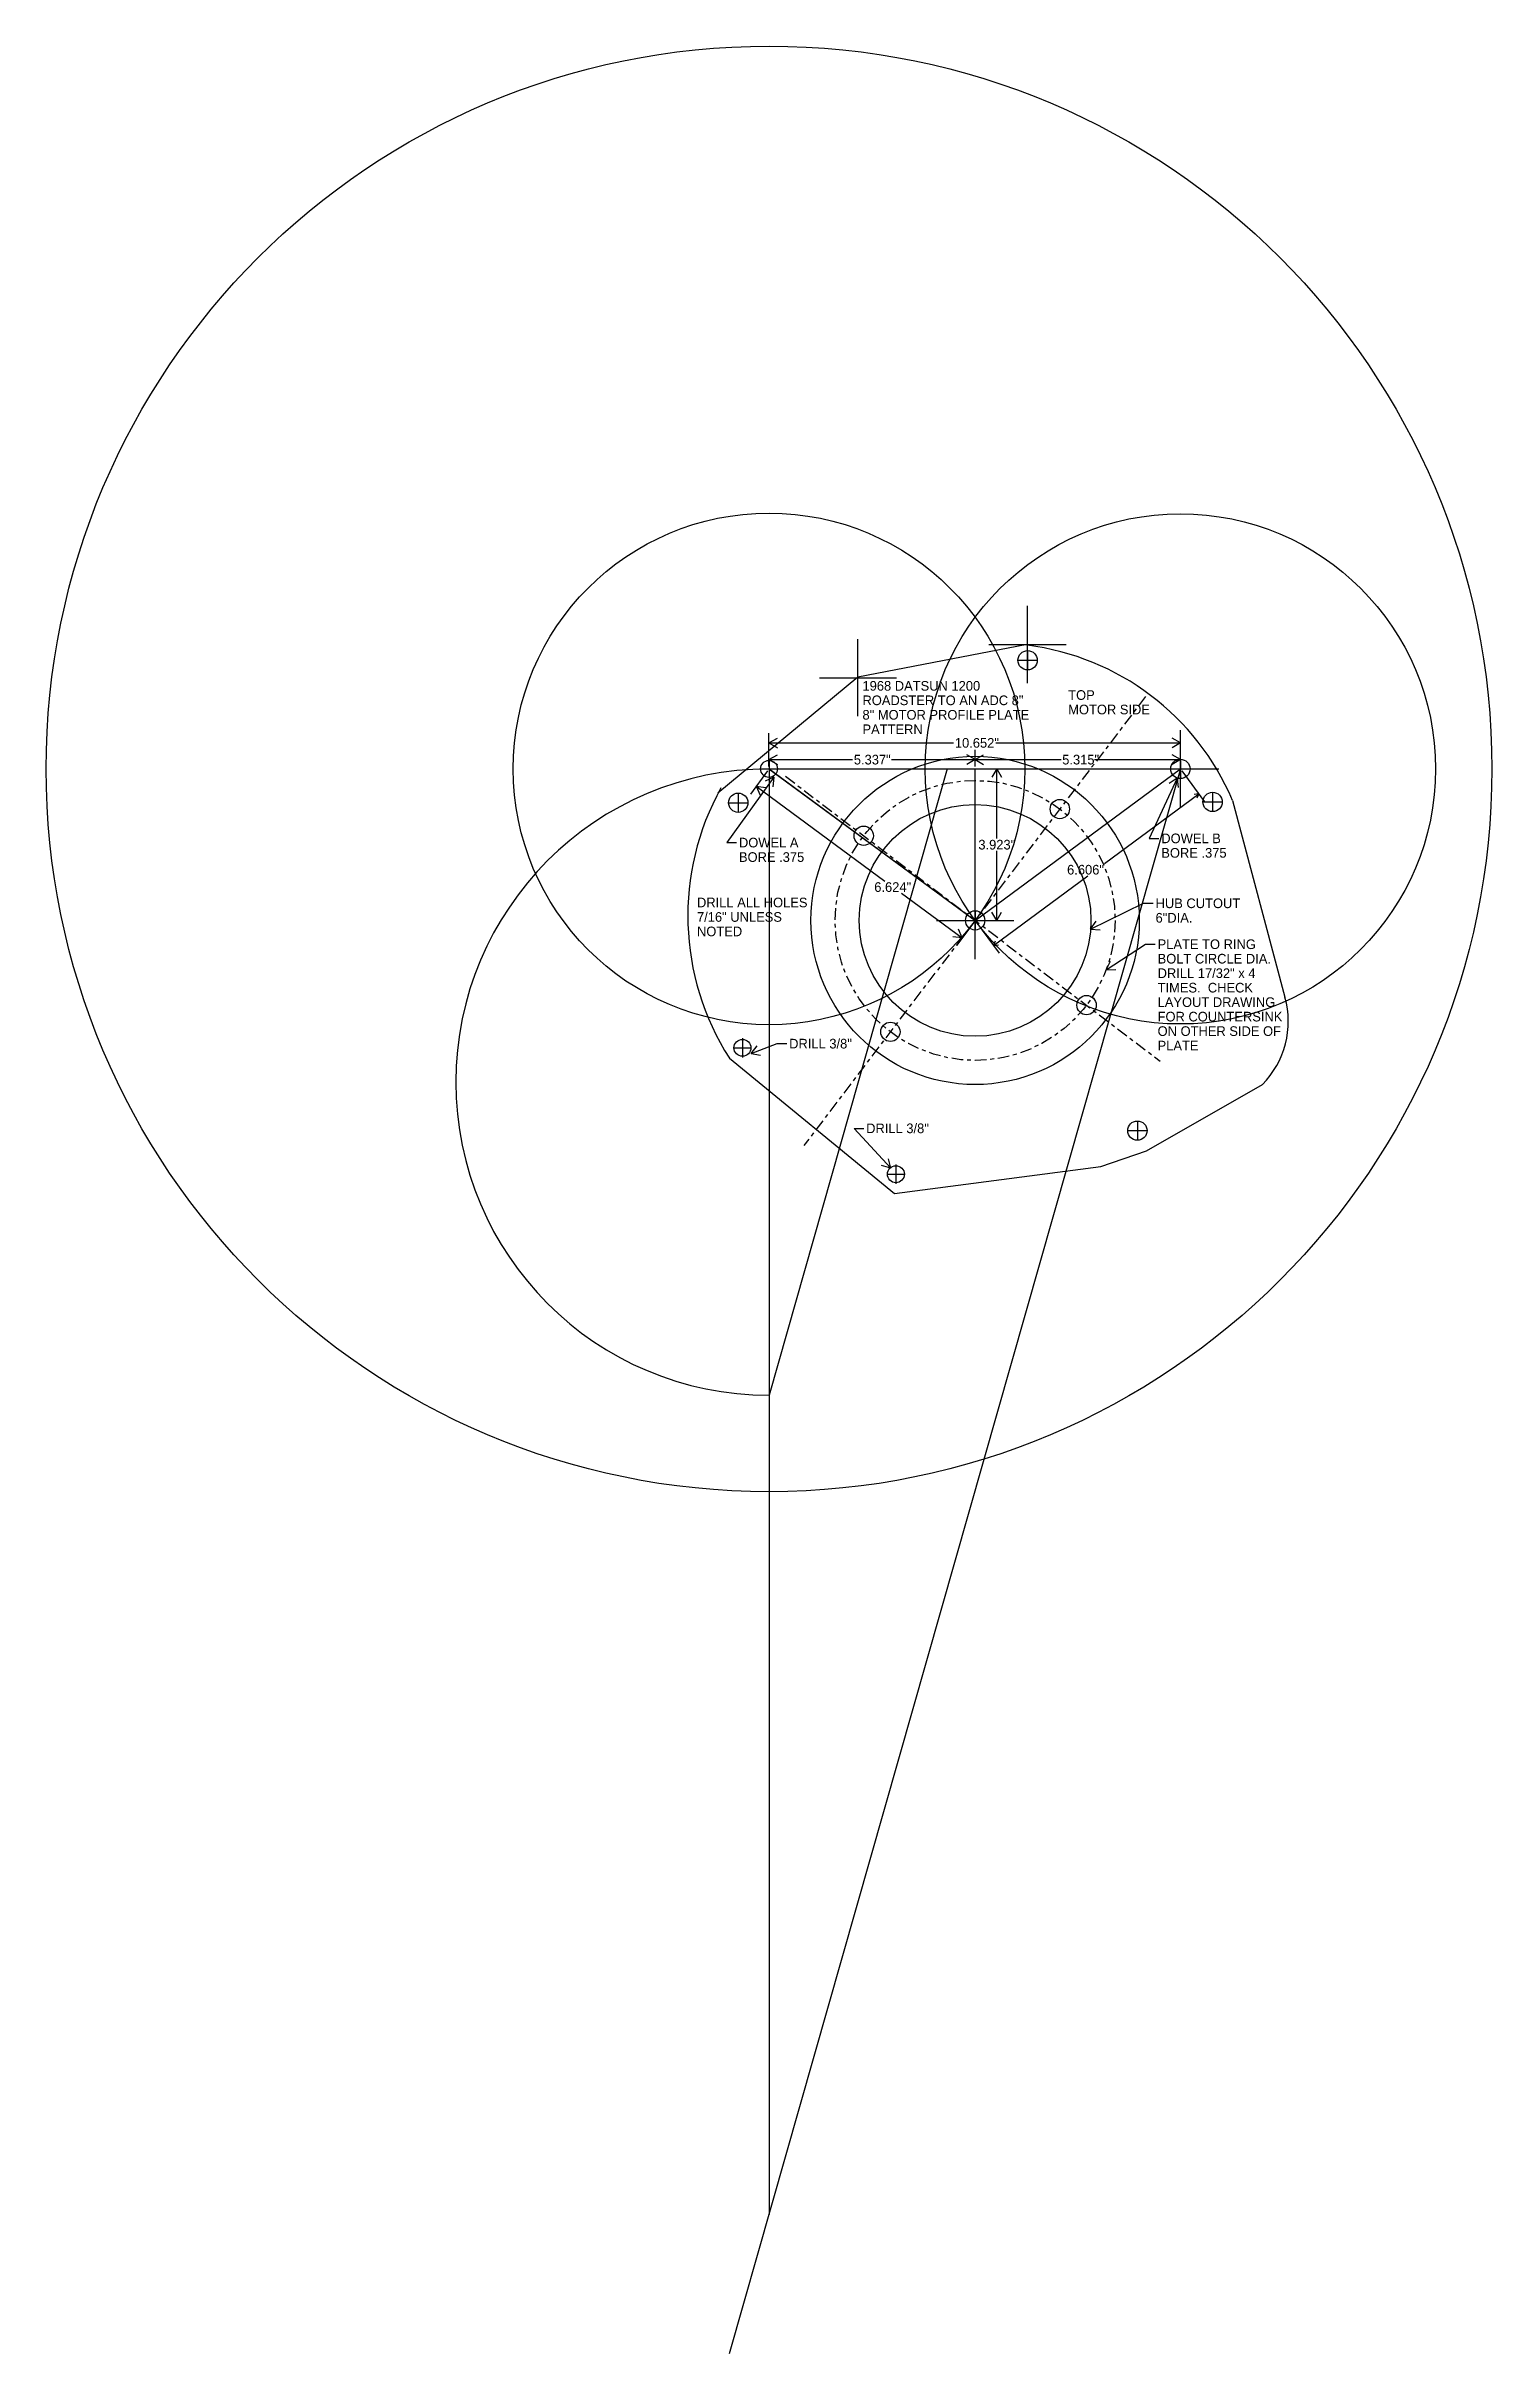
# Model space of a CAD drawing. Extents: x 0.3 to 37.8, y -43.5 to 16.2.
import ezdxf

# ---------------------------------------------------------------- set-up
doc = ezdxf.new("R2010")
doc.units = 0
doc.header["$PDMODE"] = 2
doc.header["$PDSIZE"] = -2
doc.linetypes.add('GC___6', pattern=[0.5, 0.3, -0.075, 0.05, -0.075])
for name, color, linetype in [('DIMENSIONS', 7, 'CONTINUOUS'), ('HOLEPAT', 7, 'CONTINUOUS'), ('JPEG', 7, 'CONTINUOUS'), ('SCALE', 7, 'CONTINUOUS'), ('TRIANGLE', 7, 'CONTINUOUS')]:
    doc.layers.add(name, color=color, linetype=linetype)
doc.styles.add('ENGINEER', font='ENGINEER.SHX', dxfattribs={"height": 0.2})

msp = doc.modelspace()

# ---------------------------------------------------------------- linework, layer by layer
at = {"layer": 'DIMENSIONS', "color": 93, "linetype": 'CONTINUOUS'}
for p, q in [((19.053, -2.188), (19.053, -1.575)), ((19.053, -1.825), (19.27, -1.7)), ((29.705, -1.825), (29.489, -1.7)), ((29.705, -2.437), (29.705, -1.575)), ((19.053, -1.825), (19.27, -1.95)), ((19.053, -1.825), (23.834, -1.825)), ((19.053, -2.437), (19.053, -2.009)), ((19.053, -2.259), (19.27, -2.134)), ((19.053, -2.259), (19.27, -2.384)), ((19.053, -2.259), (21.219, -2.259)), ((22.225, -2.259), (24.391, -2.259)), ((24.391, -2.259), (24.174, -2.134)), ((24.391, -2.259), (24.174, -2.384)), ((24.391, -2.437), (24.391, -2.009)), ((24.391, -2.437), (24.391, -2.009)), ((24.391, -2.259), (24.607, -2.134)), ((24.391, -2.259), (24.607, -2.384)), ((24.391, -2.259), (26.615, -2.259)), ((24.924, -1.825), (29.705, -1.825)), ((27.481, -2.259), (29.705, -2.259)), ((29.705, -1.825), (29.489, -1.95)), ((29.705, -2.259), (29.489, -2.134)), ((29.705, -2.259), (29.489, -2.384)), ((29.705, -2.437), (29.705, -2.009)), ((19.182, -2.714), (17.963, -4.407)), ((19.016, -2.55), (18.574, -3.152)), ((18.722, -2.95), (18.97, -2.978)), ((18.722, -2.95), (18.822, -3.179)), ((18.722, -2.95), (22.057, -5.402)), ((19.182, -2.714), (18.954, -2.817)), ((19.182, -2.714), (19.157, -2.963)), ((24.453, -2.499), (25.199, -2.499)), ((24.949, -2.499), (24.824, -2.716)), ((24.949, -2.499), (25.074, -2.716)), ((24.949, -4.305), (24.949, -2.499)), ((29.623, -2.735), (28.898, -4.298)), ((29.623, -2.735), (29.419, -2.879)), ((29.623, -2.735), (29.646, -2.984)), ((17.963, -4.407), (18.213, -4.407)), ((24.949, -6.423), (24.949, -4.618)), ((28.898, -4.298), (29.148, -4.298)), ((22.483, -5.715), (24.059, -6.874)), ((24.354, -6.473), (23.911, -7.075)), ((24.453, -6.423), (25.199, -6.423)), ((24.949, -6.423), (24.824, -6.206)), ((24.949, -6.423), (25.074, -6.206)), ((27.382, -6.647), (28.751, -5.979)), ((27.382, -6.647), (27.522, -6.44)), ((28.751, -5.979), (29.001, -5.979)), ((24.059, -6.874), (23.811, -6.846)), ((24.059, -6.874), (23.959, -6.645)), ((27.382, -6.647), (27.632, -6.664)), ((27.781, -7.705), (28.803, -7.039)), ((28.803, -7.039), (29.053, -7.039)), ((27.781, -7.705), (27.894, -7.482)), ((27.781, -7.705), (28.031, -7.691)), ((18.59, -9.868), (19.263, -9.614)), ((18.59, -9.868), (18.749, -9.674)), ((18.59, -9.868), (18.837, -9.908)), ((19.263, -9.614), (19.513, -9.614)), ((22.205, -12.841), (21.257, -11.807)), ((21.257, -11.807), (21.507, -11.807)), ((22.205, -12.841), (21.967, -12.766)), ((22.205, -12.841), (22.151, -12.597))]:
    msp.add_line(p, q, dxfattribs=at)
at = {"layer": 'HOLEPAT', "color": 133, "linetype": 'CONTINUOUS'}
for p, q in [((25.5, 0.313), (26, 0.313)), ((25.75, 0.563), (25.75, 0.063)), ((19.054, -2.249), (19.054, -2.749)), ((29.705, -2.25), (29.705, -2.75)), ((29.455, -2.5), (29.955, -2.5)), ((18.007, -3.374), (18.507, -3.374)), ((18.257, -3.124), (18.257, -3.624)), ((30.29, -3.355), (30.79, -3.355)), ((30.54, -3.105), (30.54, -3.605)), ((24.141, -6.423), (24.641, -6.423)), ((24.391, -6.173), (24.391, -6.673)), ((18.366, -9.473), (18.366, -9.973)), ((28.342, -11.867), (28.842, -11.867)), ((28.592, -11.617), (28.592, -12.117)), ((22.34, -12.746), (22.34, -13.246))]:
    msp.add_line(p, q, dxfattribs=at)
at = {"layer": 'HOLEPAT', "color": 93, "linetype": 'CONTINUOUS'}
for p, q in [((19.054, -2.281), (19.054, -2.718)), ((18.835, -2.499), (19.271, -2.499)), ((29.742, -2.55), (30.331, -3.348)), ((27.738, -4.951), (30.183, -3.147)), ((30.183, -3.147), (30.059, -3.161)), ((30.183, -3.147), (30.133, -3.261)), ((24.868, -7.07), (27.313, -5.265)), ((24.428, -6.473), (25.017, -7.271)), ((24.868, -7.07), (24.918, -6.955)), ((24.868, -7.07), (24.992, -7.056)), ((18.366, -9.505), (18.366, -9.942)), ((18.147, -9.723), (18.583, -9.723)), ((22.122, -12.996), (22.558, -12.996)), ((22.34, -12.778), (22.34, -13.215))]:
    msp.add_line(p, q, dxfattribs=at)
at = {"layer": 'HOLEPAT', "color": 133, "linetype": 'CONTINUOUS'}
for centre in [(25.75, 0.313), (29.705, -2.5), (18.257, -3.374), (30.54, -3.355), (24.391, -6.423), (28.592, -11.867)]:
    msp.add_circle(centre, 0.25, dxfattribs=at)
at = {"layer": 'HOLEPAT', "color": 93, "linetype": 'CONTINUOUS'}
for centre in [(19.054, -2.499), (18.366, -9.723), (22.34, -12.996)]:
    msp.add_circle(centre, 0.219, dxfattribs=at)
at = {"layer": 'JPEG', "color": 93, "linetype": 'GC___6'}
for p, q in [((28.801, -0.626), (19.957, -12.251)), ((28.801, -0.626), (19.957, -12.251)), ((28.801, -0.626), (19.957, -12.251)), ((19.485, -2.691), (29.185, -10.071)), ((19.485, -2.691), (29.185, -10.071)), ((19.485, -2.691), (29.185, -10.071)), ((24.391, -6.423), (24.391, -6.423)), ((24.391, -6.423), (24.391, -6.423)), ((24.391, -6.423), (24.391, -6.423))]:
    msp.add_line(p, q, dxfattribs=at)
at = {"layer": 'JPEG', "color": 93, "linetype": 'CONTINUOUS'}
msp.add_line((19.054, -2.499), (29.706, -2.499), dxfattribs=at)
msp.add_line((19.054, -2.499), (29.706, -2.499), dxfattribs=at)
for centre, radius in [((24.391, -6.423), 4.25), ((24.391, -6.423), 4.25), ((24.391, -6.423), 4.25), ((24.391, -6.423), 3), ((24.391, -6.423), 3), ((24.391, -6.423), 3), ((26.584, -3.538), 0.25), ((26.584, -3.538), 0.25), ((26.584, -3.538), 0.25), ((21.506, -4.23), 0.25), ((21.506, -4.23), 0.25), ((21.506, -4.23), 0.25), ((27.276, -8.616), 0.25), ((27.276, -8.616), 0.25), ((27.276, -8.616), 0.25), ((22.197, -9.308), 0.25), ((22.197, -9.308), 0.25), ((22.197, -9.308), 0.25)]:
    msp.add_circle(centre, radius, dxfattribs=at)
at = {"layer": 'JPEG', "color": 93, "linetype": 'GC___6'}
msp.add_circle((24.391, -6.423), 3.625, dxfattribs=at)
msp.add_circle((24.391, -6.423), 3.625, dxfattribs=at)
msp.add_circle((24.391, -6.423), 3.625, dxfattribs=at)
at = {"layer": 'JPEG', "color": 93, "linetype": 'CONTINUOUS'}
msp.add_point((24.391, -6.423), dxfattribs=at)
msp.add_point((24.391, -6.423), dxfattribs=at)
msp.add_point((24.391, -6.423), dxfattribs=at)
msp.add_point((24.391, -6.423), dxfattribs=at)
msp.add_point((24.391, -6.423), dxfattribs=at)
msp.add_point((24.391, -6.423), dxfattribs=at)
at = {"layer": 'SCALE', "color": 1, "linetype": 'CONTINUOUS'}
for p, q in [((29.706, -2.499), (18.026, -43.543)), ((23.669, -2.499), (19.054, -18.718)), ((19.054, -2.499), (19.054, -39.933))]:
    msp.add_line(p, q, dxfattribs=at)
at = {"layer": 'SCALE', "color": 133, "linetype": 'CONTINUOUS'}
for p, q in [((19.053, -2.5), (24.391, -6.423)), ((19.053, -2.5), (29.705, -2.5)), ((24.391, -6.423), (24.391, -2.499)), ((24.391, -6.423), (29.705, -2.5)), ((24.141, -6.423), (24.641, -6.423)), ((24.391, -6.173), (24.391, -6.673))]:
    msp.add_line(p, q, dxfattribs=at)
at = {"layer": 'SCALE', "color": 1, "linetype": 'CONTINUOUS'}
for centre, radius in [((19.054, -2.499), 18.717), ((19.054, -2.499), 6.624), ((29.706, -2.499), 6.606)]:
    msp.add_circle(centre, radius, dxfattribs=at)
at = {"layer": 'SCALE', "color": 133, "linetype": 'CONTINUOUS'}
msp.add_circle((24.391, -6.423), 0.25, dxfattribs=at)
at = {"layer": 'SCALE', "color": 1, "linetype": 'CONTINUOUS'}
msp.add_arc((19.054, -10.609), 8.109, 90, 270, dxfattribs=at)
at = {"layer": 'TRIANGLE', "color": 1, "linetype": 'CONTINUOUS'}
for p, q in [((21.35, -0.112), (25.735, 0.73)), ((17.73, -3.118), (21.35, -0.112)), ((19.054, -2.499), (29.706, -2.499)), ((31.056, -3.314), (32.414, -8.412)), ((18.027, -9.988), (22.302, -13.496)), ((28.826, -12.392), (31.832, -10.672)), ((27.644, -12.792), (28.826, -12.392)), ((22.302, -13.496), (27.644, -12.792))]:
    msp.add_line(p, q, dxfattribs=at)
at = {"layer": 'TRIANGLE', "color": 93, "linetype": 'CONTINUOUS'}
for p, q in [((19.054, -2.499), (24.391, -6.423)), ((19.054, -2.499), (29.706, -2.499)), ((24.391, -6.423), (29.706, -2.499)), ((24.391, -6.423), (24.391, -2.499))]:
    msp.add_line(p, q, dxfattribs=at)
at = {"layer": 'TRIANGLE', "color": 1, "linetype": 'CONTINUOUS'}
for centre, radius, start, end in [((24.909, -5.92), 6.676, 22.97921, 82.82234), ((23.781, -6.308), 6.83, 150.96783, 212.60587), ((30.165, -9.038), 2.334, 315.55818, 15.55818)]:
    msp.add_arc(centre, radius, start, end, dxfattribs=at)
for p in [(25.746, 0.721), (21.358, -0.137), (24.391, -6.423)]:
    msp.add_point(p, dxfattribs=at)
at = {"layer": 'TRIANGLE', "color": 93, "linetype": 'CONTINUOUS'}
msp.add_point((29.705, -2.5), dxfattribs=at)

# ---------------------------------------------------------------- texts
at = {"layer": 'DIMENSIONS', "color": 93, "linetype": 'CONTINUOUS', "style": 'ENGINEER'}
for s, p in [('1968 DATSUN 1200', (21.474, -0.473)), ('ROADSTER TO AN ADC 8"', (21.474, -0.848)), ('TOP', (26.801, -0.711)), ('8" MOTOR PROFILE PLATE', (21.474, -1.223)), ('MOTOR SIDE', (26.801, -1.086)), ('PATTERN', (21.474, -1.598)), ('5.337"', (21.25, -2.384)), ('5.315"', (26.646, -2.384)), ('DOWEL B', (29.211, -4.423)), ('DOWEL A', (18.275, -4.532)), ('BORE .375', (18.275, -4.907)), ('3.923"', (24.474, -4.586)), ('BORE .375', (29.211, -4.798)), ('DRILL ALL HOLES', (17.189, -6.083)), ('6.624"', (21.779, -5.684)), ('HUB CUTOUT', (29.063, -6.104)), ('7/16" UNLESS', (17.189, -6.458)), ('6"DIA.', (29.063, -6.479)), ('NOTED', (17.189, -6.833)), ('PLATE TO RING', (29.116, -7.164)), ('BOLT CIRCLE DIA.', (29.116, -7.539)), ('DRILL 17/32" x 4', (29.116, -7.914)), ('TIMES.  CHECK', (29.116, -8.289)), ('LAYOUT DRAWING', (29.116, -8.664)), ('FOR COUNTERSINK', (29.116, -9.039)), ('DRILL 3/8"', (19.575, -9.739)), ('ON OTHER SIDE OF', (29.116, -9.414)), ('PLATE', (29.116, -9.789)), ('DRILL 3/8"', (21.569, -11.932))]:
    msp.add_text(s, height=0.25, dxfattribs=at).set_placement(p)
msp.add_text('10.652"', height=0.25, rotation=360, dxfattribs=at).set_placement((23.866, -1.95))
at = {"layer": 'HOLEPAT', "color": 93, "linetype": 'CONTINUOUS', "style": 'ENGINEER'}
msp.add_text('6.606"', height=0.25, dxfattribs=at).set_placement((26.772, -5.234))

doc.saveas('drawing.dxf')
